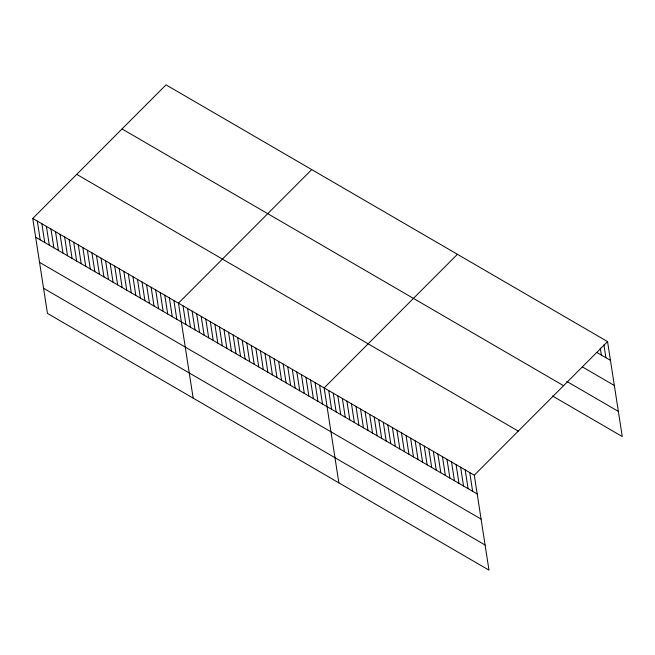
<?xml version="1.0" encoding="UTF-8"?>
<svg xmlns="http://www.w3.org/2000/svg" width="655" height="655" viewBox="0 0 655 655"><rect width="100%" height="100%" fill="white"/><g stroke="black" fill="none" stroke-linecap="round" stroke-linejoin="round"><path stroke-width="0.98" d="M32.75 218.451L474.285 475.194L488.982 570.137L47.447 313.401L32.75 218.451L166.018 84.863L607.553 341.599L622.25 436.549L552.492 395.988M311.723 169.588L178.455 303.175L193.159 398.125M457.427 254.312L324.159 387.899L338.864 482.85M474.285 475.194L607.553 341.599M596.811 352.431L610.452 360.365M582.5 366.988L614.349 385.508M566.804 381.431L618.361 411.414M122.035 128.945L563.57 385.689M76.725 174.361L518.261 431.105M35.657 237.208L477.192 493.952M39.546 262.352L481.081 519.096M43.558 288.257L485.093 545.001M603.918 344.882L605.908 357.72M600.291 348.165L601.356 355.075M469.733 472.542L472.64 491.307M465.189 469.897L468.088 488.663M460.637 467.252L463.543 486.018M456.085 464.608L458.991 483.374M451.541 461.963L454.447 480.729M446.988 459.319L449.895 478.084M442.444 456.674L445.343 475.44M437.892 454.03L440.799 472.795M433.34 451.385L436.246 470.143M428.796 448.74L431.694 467.498M424.243 446.096L427.15 464.853M419.691 443.451L422.598 462.209M415.147 440.799L418.054 459.564M410.595 438.154L413.502 456.92M406.051 435.509L408.949 454.275M401.499 432.865L404.405 451.631M396.946 430.22L399.853 448.986M392.402 427.576L395.309 446.342M387.85 424.931L390.757 443.697M383.306 422.287L386.204 441.052M378.754 419.642L381.66 438.4M374.202 416.998L377.108 435.755M369.657 414.353L372.556 433.111M365.105 411.708L368.012 430.466M360.553 409.064L363.459 427.821M356.009 406.411L358.915 425.177M351.457 403.767L354.363 422.532M346.913 401.122L349.811 419.888M342.36 398.477L345.267 417.243M337.808 395.833L340.715 414.599M333.264 393.188L336.162 411.954M328.712 390.544L331.618 409.31M319.607 385.255L322.514 404.012M315.055 382.602L317.962 401.368M310.503 379.957L313.409 398.715M305.95 377.305L308.857 396.07M301.398 374.66L304.305 393.426M296.846 372.015L299.744 390.773M292.294 369.363L295.192 388.128M287.733 366.718L290.64 385.476M283.181 364.065L286.088 382.831M278.629 361.421L281.535 380.187M274.077 358.776L276.983 377.534M269.524 356.123L272.431 374.889M264.972 353.479L267.87 372.245M260.42 350.834L263.318 369.592M255.859 348.182L258.766 366.947M251.307 345.537L254.214 364.295M246.755 342.884L249.661 361.65M242.203 340.24L245.109 359.005M237.65 337.595L240.557 356.353M233.098 334.942L236.005 353.708M228.546 332.298L231.444 351.064M223.994 329.653L226.892 348.411M219.433 327.001L222.34 345.766M214.881 324.356L217.787 343.114M210.329 321.703L213.235 340.469M205.776 319.059L208.683 337.824M201.224 316.414L204.131 335.172M196.672 313.761L199.578 332.527M192.12 311.117L195.018 329.883M187.559 308.472L190.466 327.23M183.007 305.82L185.914 324.585M173.903 300.522L176.809 319.288M169.35 297.878L172.257 316.643M164.798 295.233L167.705 313.991M160.246 292.58L163.144 311.346M155.694 289.936L158.592 308.702M151.133 287.291L154.04 306.049M146.581 284.638L149.487 303.404M142.029 281.994L144.935 300.751M137.476 279.341L140.383 298.107M132.924 276.697L135.831 295.462M128.372 274.052L131.278 292.81M123.82 271.399L126.718 290.165M119.267 268.755L122.166 287.52M114.707 266.11L117.613 284.868M110.155 263.457L113.061 282.223M105.602 260.813L108.509 279.57M101.05 258.16L103.957 276.926M96.498 255.515L99.404 274.281M91.946 252.871L94.844 271.628M87.393 250.218L90.292 268.984M82.833 247.574L85.739 266.339M78.281 244.929L81.187 263.687M73.728 242.276L76.635 261.042M69.176 239.632L72.083 258.389M64.624 236.979L67.531 255.745M60.072 234.334L62.978 253.1M55.519 231.69L58.418 250.447M50.967 229.037L53.866 247.803M46.407 226.393L49.313 245.15M41.854 223.74L44.761 242.506M37.302 221.095L40.209 239.861"/></g></svg>
